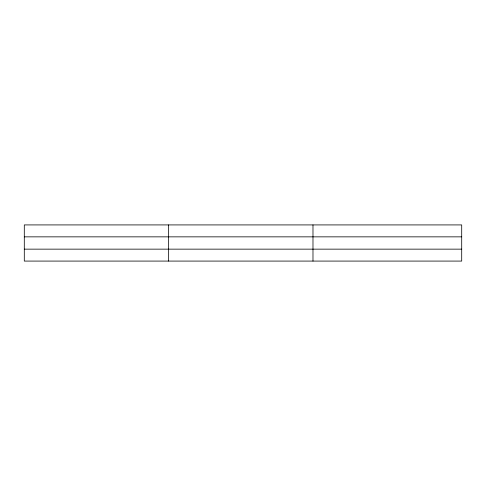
<?xml version="1.0" encoding="UTF-8"?>
<svg xmlns="http://www.w3.org/2000/svg" width="486" height="486" viewBox="0 0 486 486"><rect width="100%" height="100%" fill="white"/><g stroke="black" fill="none" stroke-linecap="round" stroke-linejoin="round"><path stroke-width="0.73" d="M168.642 224.921L168.642 261.079M312.984 224.921L312.984 261.079M461.7 236.852L461.7 224.921L24.3 224.921L24.3 261.079L461.7 261.079L461.7 236.852L24.3 236.852M24.3 249.148L461.7 249.148"/></g></svg>
